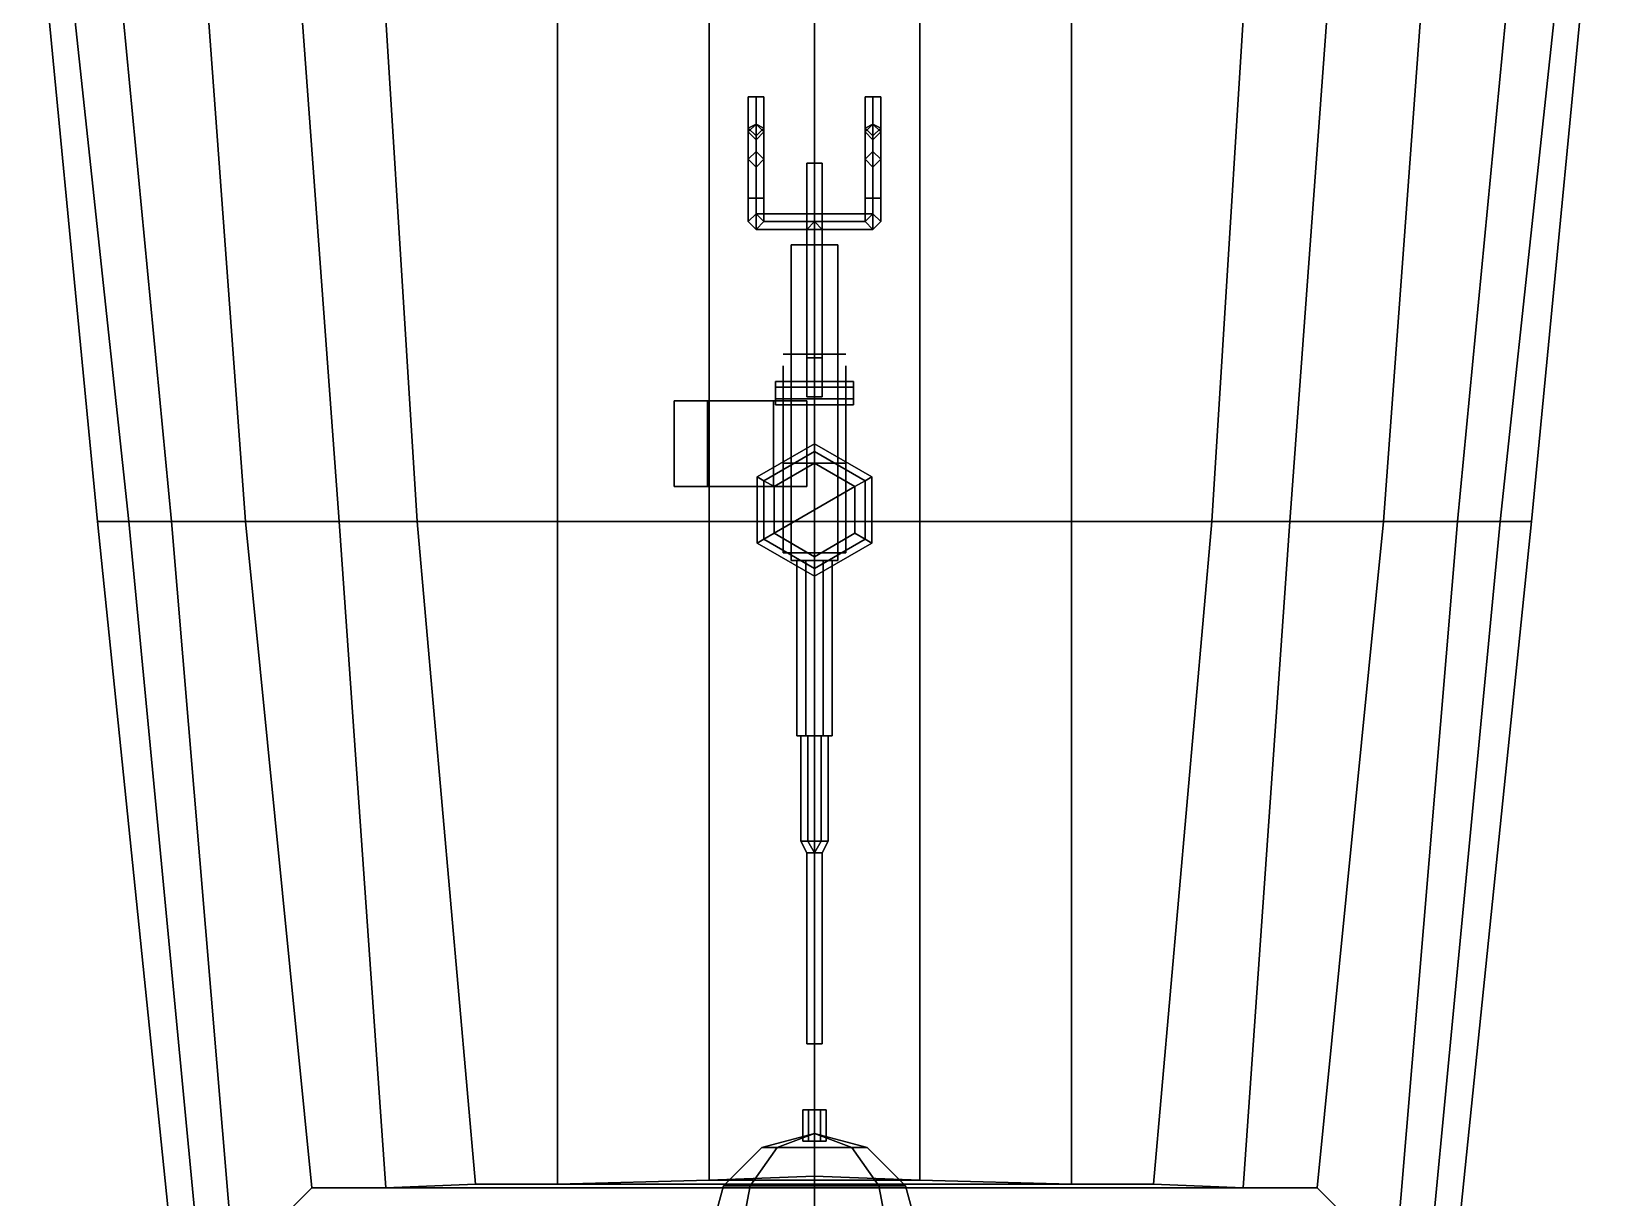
# Model space of a CAD drawing. Header units: millimetres. Extents: x -9.6 to 2.5, y -13.1 to 9.7.
# Drawn here: x -2.01 to 2.01, y -9.355 to -6.362 of the extents above; entities that cross this region are included whole.
import ezdxf

# ---------------------------------------------------------------- set-up
doc = ezdxf.new("R2010")
doc.units = ezdxf.units.MM
for name, color, linetype in [('barrel', 1, 'Continuous'), ('sleeve', 5, 'Continuous'), ('torpedo', 1, 'Continuous'), ('turret', 2, 'Continuous')]:
    doc.layers.add(name, color=color, linetype=linetype)

msp = doc.modelspace()

# ---------------------------------------------------------------- linework, layer by layer
for points in [[(-1.84, -7.62, 1.13), (-2.01, -5.85, 1.18), (-1.95, -5.85, 0.98), (-1.76, -7.62, 0.87)], [(1.84, -7.62, 1.13), (2.01, -5.85, 1.18), (-2.01, -5.85, 1.18), (-1.84, -7.62, 1.13)], [(-1.76, -7.62, 0.87), (-1.95, -5.85, 0.98), (-1.82, -5.85, 0.55), (-1.65, -7.62, 0.45)], [(-1.65, -7.62, 0.45), (-1.82, -5.85, 0.55), (-1.59, -5.85, -0.38), (-1.46, -7.62, -0.43)], [(-1.46, -7.62, -0.43), (-1.59, -5.85, -0.38), (-1.35, -5.85, -0.4), (-1.22, -7.62, -0.45)], [(-1.22, -7.62, -0.45), (-1.35, -5.85, -0.4), (-1.13, -5.85, -0.43), (-1.02, -7.62, -0.47)], [(-1.02, -7.62, -0.47), (-1.13, -5.85, -0.43), (-0.66, -5.85, -0.51), (-0.66, -7.62, -0.51)], [(-0.66, -7.62, -0.51), (-0.66, -5.85, -0.51), (-0.27, -5.85, -0.58), (-0.27, -7.62, -0.58)], [(-0.27, -7.62, -0.58), (-0.27, -5.85, -0.58), (0, -5.85, -0.63), (0, -7.62, -0.61)], [(0.27, -5.85, -0.58), (0.27, -7.62, -0.58), (0, -7.62, -0.61), (0, -5.85, -0.63)], [(0.66, -5.85, -0.51), (0.66, -7.62, -0.51), (0.27, -7.62, -0.58), (0.27, -5.85, -0.58)], [(1.13, -5.85, -0.43), (1.02, -7.62, -0.47), (0.66, -7.62, -0.51), (0.66, -5.85, -0.51)], [(1.35, -5.85, -0.4), (1.22, -7.62, -0.45), (1.02, -7.62, -0.47), (1.13, -5.85, -0.43)], [(1.59, -5.85, -0.38), (1.46, -7.62, -0.43), (1.22, -7.62, -0.45), (1.35, -5.85, -0.4)], [(1.82, -5.85, 0.55), (1.65, -7.62, 0.45), (1.46, -7.62, -0.43), (1.59, -5.85, -0.38)], [(1.95, -5.85, 0.98), (1.76, -7.62, 0.87), (1.65, -7.62, 0.45), (1.82, -5.85, 0.55)], [(2.01, -5.85, 1.18), (1.84, -7.62, 1.13), (1.76, -7.62, 0.87), (1.95, -5.85, 0.98)], [(0, -6.19, -0.6262), (0, -7.12, -0.6156), (0, -7.12, -0.68), (0, -6.19, -0.68)], [(0, -6.19, -0.68), (0, -7.12, -0.68), (0, -7.12, -0.6156), (0, -6.19, -0.6262)], [(0, -7.12, -0.6156), (0, -9.3, -0.59), (0, -9.3, -0.64), (0, -7.12, -0.68)], [(0, -7.12, -0.68), (0, -9.3, -0.64), (0, -9.3, -0.59), (0, -7.12, -0.6156)], [(0, -7.42, 1.13), (-0.1472, -7.505, 1.13), (-0.1472, -7.505, 1.83), (0, -7.42, 1.83)], [(-0.1299, -7.515, 1.88), (0, -7.44, 1.88), (0, -7.42, 1.83), (-0.1472, -7.505, 1.83)], [(0.1472, -7.505, 1.13), (0, -7.42, 1.13), (0, -7.42, 1.83), (0.1472, -7.505, 1.83)], [(0, -7.44, 1.88), (0.1299, -7.515, 1.88), (0.1472, -7.505, 1.83), (0, -7.42, 1.83)], [(-0.1039, -7.53, 2.04), (0, -7.47, 2.04), (0, -7.44, 1.97), (-0.1299, -7.515, 1.97)], [(0, -7.44, 1.88), (-0.1299, -7.515, 1.88), (-0.1299, -7.515, 1.97), (0, -7.44, 1.97)], [(0, -7.47, 2.04), (0.1039, -7.53, 2.04), (0.1299, -7.515, 1.97), (0, -7.44, 1.97)], [(0.1299, -7.515, 1.88), (0, -7.44, 1.88), (0, -7.44, 1.97), (0.1299, -7.515, 1.97)], [(-0.1472, -7.505, 1.13), (-0.1472, -7.675, 1.13), (-0.1472, -7.675, 1.83), (-0.1472, -7.505, 1.83)], [(-0.1299, -7.665, 1.88), (-0.1299, -7.515, 1.88), (-0.1472, -7.505, 1.83), (-0.1472, -7.675, 1.83)], [(-0.1039, -7.65, 2.04), (-0.1039, -7.53, 2.04), (-0.1299, -7.515, 1.97), (-0.1299, -7.665, 1.97)], [(-0.1299, -7.515, 1.88), (-0.1299, -7.665, 1.88), (-0.1299, -7.665, 1.97), (-0.1299, -7.515, 1.97)], [(0.1039, -7.53, 2.04), (0.1039, -7.65, 2.04), (0.1299, -7.665, 1.97), (0.1299, -7.515, 1.97)], [(0.1299, -7.515, 1.88), (0.1299, -7.665, 1.88), (0.1472, -7.675, 1.83), (0.1472, -7.505, 1.83)], [(0.1299, -7.665, 1.88), (0.1299, -7.515, 1.88), (0.1299, -7.515, 1.97), (0.1299, -7.665, 1.97)], [(0.1472, -7.675, 1.12), (0.1472, -7.505, 1.13), (0.1472, -7.505, 1.83), (0.1472, -7.675, 1.83)], [(-1.63, -9.67, 1.1), (-1.84, -7.62, 1.13), (-1.76, -7.62, 0.87), (-1.57, -9.61, 0.81)], [(1.63, -9.67, 1.1), (1.84, -7.62, 1.13), (-1.84, -7.62, 1.13), (-1.63, -9.67, 1.1)], [(-1.57, -9.61, 0.81), (-1.76, -7.62, 0.87), (-1.65, -7.62, 0.45), (-1.49, -9.53, 0.45)], [(-1.49, -9.53, 0.45), (-1.65, -7.62, 0.45), (-1.46, -7.62, -0.43), (-1.29, -9.33, -0.47)], [(-1.29, -9.33, -0.47), (-1.46, -7.62, -0.43), (-1.22, -7.62, -0.45), (-1.1, -9.33, -0.49)], [(-1.1, -9.33, -0.49), (-1.22, -7.62, -0.45), (-1.02, -7.62, -0.47), (-0.87, -9.32, -0.51)], [(-0.87, -9.32, -0.51), (-1.02, -7.62, -0.47), (-0.66, -7.62, -0.51), (-0.66, -9.32, -0.52)], [(-0.66, -9.32, -0.52), (-0.66, -7.62, -0.51), (-0.27, -7.62, -0.58), (-0.27, -9.31, -0.57)], [(-0.27, -9.31, -0.57), (-0.27, -7.62, -0.58), (0, -7.62, -0.61), (0, -9.3, -0.59)], [(0.27, -7.62, -0.58), (0.27, -9.31, -0.57), (0, -9.3, -0.59), (0, -7.62, -0.61)], [(0.66, -7.62, -0.51), (0.66, -9.32, -0.52), (0.27, -9.31, -0.57), (0.27, -7.62, -0.58)], [(1.02, -7.62, -0.47), (0.87, -9.32, -0.51), (0.66, -9.32, -0.52), (0.66, -7.62, -0.51)], [(1.22, -7.62, -0.45), (1.1, -9.33, -0.49), (0.87, -9.32, -0.51), (1.02, -7.62, -0.47)], [(1.46, -7.62, -0.43), (1.29, -9.33, -0.47), (1.1, -9.33, -0.49), (1.22, -7.62, -0.45)], [(1.65, -7.62, 0.45), (1.49, -9.53, 0.45), (1.29, -9.33, -0.47), (1.46, -7.62, -0.43)], [(1.76, -7.62, 0.87), (1.57, -9.61, 0.81), (1.49, -9.53, 0.45), (1.65, -7.62, 0.45)], [(1.84, -7.62, 1.13), (1.63, -9.67, 1.1), (1.57, -9.61, 0.81), (1.76, -7.62, 0.87)], [(0, -7.74, 1.88), (-0.1299, -7.665, 1.88), (-0.1472, -7.675, 1.83), (0, -7.76, 1.83)], [(-0.1472, -7.675, 1.13), (0, -7.76, 1.12), (0, -7.76, 1.83), (-0.1472, -7.675, 1.83)], [(0, -7.71, 2.04), (-0.1039, -7.65, 2.04), (-0.1299, -7.665, 1.97), (0, -7.74, 1.97)], [(-0.1299, -7.665, 1.88), (0, -7.74, 1.88), (0, -7.74, 1.97), (-0.1299, -7.665, 1.97)], [(0.1039, -7.65, 2.04), (0, -7.71, 2.04), (0, -7.74, 1.97), (0.1299, -7.665, 1.97)], [(0, -7.74, 1.88), (0.1299, -7.665, 1.88), (0.1299, -7.665, 1.97), (0, -7.74, 1.97)], [(0.1299, -7.665, 1.88), (0, -7.74, 1.88), (0, -7.76, 1.83), (0.1472, -7.675, 1.83)], [(0, -7.76, 1.12), (0.1472, -7.675, 1.12), (0.1472, -7.675, 1.83), (0, -7.76, 1.83)], [(0.87, -9.32, -0.51), (1.1, -9.33, -0.49), (-1.1, -9.33, -0.49), (-0.87, -9.32, -0.51)], [(0.66, -9.32, -0.52), (0.87, -9.32, -0.51), (-0.87, -9.32, -0.51), (-0.66, -9.32, -0.52)], [(0.27, -9.31, -0.57), (0.66, -9.32, -0.52), (-0.66, -9.32, -0.52), (-0.27, -9.31, -0.57)], [(0, -9.3, -0.59), (0.27, -9.31, -0.57), (-0.27, -9.31, -0.57), (0, -9.3, -0.59)], [(1.29, -9.33, -0.47), (1.49, -9.53, 0.45), (-1.49, -9.53, 0.45), (-1.29, -9.33, -0.47)], [(1.1, -9.33, -0.49), (1.29, -9.33, -0.47), (-1.29, -9.33, -0.47), (-1.1, -9.33, -0.49)]]:
    msp.add_3dface(points)
at = {"layer": 'barrel'}
for points in [[(-0.02, -8.96, 2.27), (0, -8.96, 2.29), (0, -8.47, 2.29), (-0.02, -8.47, 2.27)], [(0, -8.96, 2.25), (-0.02, -8.96, 2.27), (-0.02, -8.47, 2.27), (0, -8.47, 2.25)], [(0, -8.96, 2.29), (0.02, -8.96, 2.27), (0.02, -8.47, 2.27), (0, -8.47, 2.29)], [(0.02, -8.96, 2.27), (0, -8.96, 2.25), (0, -8.47, 2.25), (0.02, -8.47, 2.27)], [(-0.02, -8.96, 2.27), (0, -8.96, 2.25), (0.02, -8.96, 2.27), (0, -8.96, 2.29)]]:
    msp.add_3dface(points, dxfattribs=at)
at = {"layer": 'sleeve'}
for points in [[(-0.17, -6.53, 2.54), (-0.15, -6.53, 2.52), (-0.15, -6.6, 2.52), (-0.17, -6.62, 2.54)], [(-0.15, -6.53, 2.56), (-0.17, -6.53, 2.54), (-0.17, -6.62, 2.54), (-0.15, -6.64, 2.56)], [(-0.15, -6.53, 2.52), (-0.17, -6.53, 2.54), (-0.15, -6.53, 2.56), (-0.13, -6.53, 2.54)], [(-0.15, -6.53, 2.52), (-0.13, -6.53, 2.54), (-0.13, -6.62, 2.54), (-0.15, -6.6, 2.52)], [(-0.13, -6.53, 2.54), (-0.15, -6.53, 2.56), (-0.15, -6.64, 2.56), (-0.13, -6.62, 2.54)], [(0.15, -6.53, 2.52), (0.13, -6.53, 2.54), (0.15, -6.53, 2.56), (0.17, -6.53, 2.54)], [(0.13, -6.53, 2.54), (0.15, -6.53, 2.52), (0.15, -6.6, 2.52), (0.13, -6.62, 2.54)], [(0.15, -6.53, 2.56), (0.13, -6.53, 2.54), (0.13, -6.62, 2.54), (0.15, -6.64, 2.56)], [(0.15, -6.53, 2.52), (0.17, -6.53, 2.54), (0.17, -6.62, 2.54), (0.15, -6.6, 2.52)], [(0.17, -6.53, 2.54), (0.15, -6.53, 2.56), (0.15, -6.64, 2.56), (0.17, -6.62, 2.54)], [(-0.15, -6.6, 2.35), (-0.17, -6.61, 2.33), (-0.17, -6.69, 2.38), (-0.15, -6.67, 2.4)], [(-0.15, -6.63, 2.3), (-0.17, -6.61, 2.33), (-0.15, -6.6, 2.35), (-0.13, -6.61, 2.33)], [(-0.15, -6.67, 2.47), (-0.17, -6.69, 2.49), (-0.17, -6.62, 2.54), (-0.15, -6.6, 2.52)], [(-0.17, -6.61, 2.33), (-0.15, -6.63, 2.3), (-0.15, -6.71, 2.36), (-0.17, -6.69, 2.38)], [(-0.17, -6.69, 2.49), (-0.15, -6.71, 2.51), (-0.15, -6.64, 2.56), (-0.17, -6.62, 2.54)], [(-0.13, -6.61, 2.33), (-0.15, -6.6, 2.35), (-0.15, -6.67, 2.4), (-0.13, -6.69, 2.38)], [(-0.13, -6.69, 2.49), (-0.15, -6.67, 2.47), (-0.15, -6.6, 2.52), (-0.13, -6.62, 2.54)], [(-0.15, -6.63, 2.3), (-0.13, -6.61, 2.33), (-0.13, -6.69, 2.38), (-0.15, -6.71, 2.36)], [(-0.15, -6.71, 2.51), (-0.13, -6.69, 2.49), (-0.13, -6.62, 2.54), (-0.15, -6.64, 2.56)], [(0.15, -6.63, 2.3), (0.13, -6.61, 2.33), (0.15, -6.6, 2.35), (0.17, -6.61, 2.33)], [(0.15, -6.6, 2.35), (0.13, -6.61, 2.33), (0.13, -6.69, 2.38), (0.15, -6.67, 2.4)], [(0.15, -6.67, 2.47), (0.13, -6.69, 2.49), (0.13, -6.62, 2.54), (0.15, -6.6, 2.52)], [(0.13, -6.61, 2.33), (0.15, -6.63, 2.3), (0.15, -6.71, 2.36), (0.13, -6.69, 2.38)], [(0.13, -6.69, 2.49), (0.15, -6.71, 2.51), (0.15, -6.64, 2.56), (0.13, -6.62, 2.54)], [(0.17, -6.61, 2.33), (0.15, -6.6, 2.35), (0.15, -6.67, 2.4), (0.17, -6.69, 2.38)], [(0.17, -6.69, 2.49), (0.15, -6.67, 2.47), (0.15, -6.6, 2.52), (0.17, -6.62, 2.54)], [(0.15, -6.63, 2.3), (0.17, -6.61, 2.33), (0.17, -6.69, 2.38), (0.15, -6.71, 2.36)], [(0.15, -6.71, 2.51), (0.17, -6.69, 2.49), (0.17, -6.62, 2.54), (0.15, -6.64, 2.56)], [(-0.15, -6.67, 2.4), (-0.17, -6.69, 2.38), (-0.17, -6.69, 2.49), (-0.15, -6.67, 2.47)], [(-0.13, -6.69, 2.38), (-0.15, -6.67, 2.4), (-0.15, -6.67, 2.47), (-0.13, -6.69, 2.49)], [(0.15, -6.67, 2.4), (0.13, -6.69, 2.38), (0.13, -6.69, 2.49), (0.15, -6.67, 2.47)], [(0.17, -6.69, 2.38), (0.15, -6.67, 2.4), (0.15, -6.67, 2.47), (0.17, -6.69, 2.49)], [(-0.17, -6.79, 2.44), (-0.15, -6.79, 2.46), (-0.15, -6.71, 2.46), (-0.17, -6.69, 2.44)], [(-0.17, -6.69, 2.38), (-0.15, -6.71, 2.36), (-0.15, -6.71, 2.51), (-0.17, -6.69, 2.49)], [(-0.15, -6.79, 2.42), (-0.17, -6.79, 2.44), (-0.17, -6.69, 2.44), (-0.15, -6.71, 2.42)], [(-0.15, -6.79, 2.46), (-0.13, -6.79, 2.44), (-0.13, -6.69, 2.44), (-0.15, -6.71, 2.46)], [(-0.15, -6.71, 2.36), (-0.13, -6.69, 2.38), (-0.13, -6.69, 2.49), (-0.15, -6.71, 2.51)], [(-0.13, -6.79, 2.44), (-0.15, -6.79, 2.42), (-0.15, -6.71, 2.42), (-0.13, -6.69, 2.44)], [(-0.02, -7.2, 2.59), (0, -7.2, 2.61), (0, -6.7, 2.61), (-0.02, -6.7, 2.59)], [(0, -7.2, 2.57), (-0.02, -7.2, 2.59), (-0.02, -6.7, 2.59), (0, -6.7, 2.57)], [(0, -6.7, 2.61), (0.02, -6.7, 2.59), (0, -6.7, 2.57), (-0.02, -6.7, 2.59)], [(0, -7.2, 2.61), (0.02, -7.2, 2.59), (0.02, -6.7, 2.59), (0, -6.7, 2.61)], [(0.02, -7.2, 2.59), (0, -7.2, 2.57), (0, -6.7, 2.57), (0.02, -6.7, 2.59)], [(0.13, -6.79, 2.44), (0.15, -6.79, 2.46), (0.15, -6.71, 2.46), (0.13, -6.69, 2.44)], [(0.13, -6.69, 2.38), (0.15, -6.71, 2.36), (0.15, -6.71, 2.51), (0.13, -6.69, 2.49)], [(0.15, -6.79, 2.42), (0.13, -6.79, 2.44), (0.13, -6.69, 2.44), (0.15, -6.71, 2.42)], [(0.15, -6.79, 2.46), (0.17, -6.79, 2.44), (0.17, -6.69, 2.44), (0.15, -6.71, 2.46)], [(0.15, -6.71, 2.36), (0.17, -6.69, 2.38), (0.17, -6.69, 2.49), (0.15, -6.71, 2.51)], [(0.17, -6.79, 2.44), (0.15, -6.79, 2.42), (0.15, -6.71, 2.42), (0.17, -6.69, 2.44)], [(-0.17, -6.85, 2.38), (-0.15, -6.87, 2.4), (-0.15, -6.79, 2.46), (-0.17, -6.79, 2.44)], [(-0.15, -6.83, 2.36), (-0.17, -6.85, 2.38), (-0.17, -6.79, 2.44), (-0.15, -6.79, 2.42)], [(-0.15, -6.87, 2.4), (-0.13, -6.85, 2.38), (-0.13, -6.79, 2.44), (-0.15, -6.79, 2.46)], [(-0.13, -6.85, 2.38), (-0.15, -6.83, 2.36), (-0.15, -6.79, 2.42), (-0.13, -6.79, 2.44)], [(0.13, -6.85, 2.38), (0.15, -6.87, 2.4), (0.15, -6.79, 2.46), (0.13, -6.79, 2.44)], [(0.15, -6.83, 2.36), (0.13, -6.85, 2.38), (0.13, -6.79, 2.44), (0.15, -6.79, 2.42)], [(0.15, -6.87, 2.4), (0.17, -6.85, 2.38), (0.17, -6.79, 2.44), (0.15, -6.79, 2.46)], [(0.17, -6.85, 2.38), (0.15, -6.83, 2.36), (0.15, -6.79, 2.42), (0.17, -6.79, 2.44)], [(-0.15, -6.83, 2.2), (-0.17, -6.85, 2.18), (-0.17, -6.85, 2.38), (-0.15, -6.83, 2.36)], [(-0.13, -6.85, 2.18), (-0.15, -6.83, 2.2), (-0.15, -6.83, 2.36), (-0.13, -6.85, 2.38)], [(0.13, -6.85, 2.22), (0.15, -6.83, 2.2), (-0.15, -6.83, 2.2), (-0.13, -6.85, 2.22)], [(0.15, -6.83, 2.2), (0.13, -6.85, 2.18), (-0.13, -6.85, 2.18), (-0.15, -6.83, 2.2)], [(0.15, -6.83, 2.2), (0.13, -6.85, 2.18), (0.13, -6.85, 2.38), (0.15, -6.83, 2.36)], [(0.17, -6.85, 2.18), (0.15, -6.83, 2.2), (0.15, -6.83, 2.36), (0.17, -6.85, 2.38)], [(-0.17, -6.85, 2.18), (-0.15, -6.87, 2.2), (-0.15, -6.87, 2.4), (-0.17, -6.85, 2.38)], [(-0.15, -6.87, 2.2), (-0.13, -6.85, 2.18), (-0.13, -6.85, 2.38), (-0.15, -6.87, 2.4)], [(0.15, -6.87, 2.2), (0.13, -6.85, 2.22), (-0.13, -6.85, 2.22), (-0.15, -6.87, 2.2)], [(0.13, -6.85, 2.18), (0.15, -6.87, 2.2), (-0.15, -6.87, 2.2), (-0.13, -6.85, 2.18)], [(-0.02, -7.3, 2.2), (0, -7.3, 2.22), (0, -6.85, 2.22), (-0.02, -6.87, 2.2)], [(0, -7.3, 2.18), (-0.02, -7.3, 2.2), (-0.02, -6.87, 2.2), (0, -6.85, 2.18)], [(0, -7.3, 2.22), (0.02, -7.3, 2.2), (0.02, -6.87, 2.2), (0, -6.85, 2.22)], [(0.02, -7.3, 2.2), (0, -7.3, 2.18), (0, -6.85, 2.18), (0.02, -6.87, 2.2)], [(0.13, -6.85, 2.18), (0.15, -6.87, 2.2), (0.15, -6.87, 2.4), (0.13, -6.85, 2.38)], [(0.15, -6.87, 2.2), (0.17, -6.85, 2.18), (0.17, -6.85, 2.38), (0.15, -6.87, 2.4)], [(0.06, -6.91, 2.34), (-0.06, -6.91, 2.34), (-0.06, -7.72, 2.34), (0.06, -7.72, 2.34)], [(0.06, -7.72, 2.22), (-0.06, -7.72, 2.22), (-0.06, -6.91, 2.22), (0.06, -6.91, 2.22)], [(-0.06, -6.91, 2.34), (-0.06, -6.91, 2.22), (-0.06, -7.72, 2.22), (-0.06, -7.72, 2.34)], [(0.06, -6.91, 2.22), (-0.06, -6.91, 2.22), (-0.06, -6.91, 2.34), (0.06, -6.91, 2.34)], [(0.06, -7.72, 2.34), (0.06, -7.72, 2.22), (0.06, -6.91, 2.22), (0.06, -6.91, 2.34)], [(0, -7.19, 2.34), (0, -7.05, 2.58), (0, -6.95, 2.58), (0, -7.1, 2.34)], [(0, -7.1, 2.34), (0, -6.95, 2.58), (0, -7.05, 2.58), (0, -7.19, 2.34)], [(0.08, -7.19, 2.69), (0.04, -7.19, 2.7593), (-0.04, -7.19, 2.7593), (-0.08, -7.19, 2.69)], [(-0.08, -7.19, 2.69), (-0.04, -7.19, 2.7593), (0.04, -7.19, 2.7593), (0.08, -7.19, 2.69)], [(-0.04, -7.19, 2.6207), (-0.08, -7.19, 2.69), (0.08, -7.19, 2.69), (0.04, -7.19, 2.6207)], [(0.04, -7.19, 2.6207), (0.08, -7.19, 2.69), (-0.08, -7.19, 2.69), (-0.04, -7.19, 2.6207)], [(-0.02, -7.2, 2.59), (0, -7.2, 2.57), (0.02, -7.2, 2.59), (0, -7.2, 2.61)], [(-0.1, -7.26, 2.26), (-0.1, -7.275, 2.286), (0.1, -7.275, 2.286), (0.1, -7.26, 2.26)], [(-0.1, -7.275, 2.234), (-0.1, -7.26, 2.26), (0.1, -7.26, 2.26), (0.1, -7.275, 2.234)], [(-0.1, -7.26, 2.26), (-0.1, -7.32, 2.26), (-0.1, -7.305, 2.286), (-0.1, -7.275, 2.286)], [(-0.1, -7.275, 2.234), (-0.1, -7.305, 2.234), (-0.1, -7.32, 2.26), (-0.1, -7.26, 2.26)], [(-0.1, -7.275, 2.286), (-0.1, -7.305, 2.286), (0.1, -7.305, 2.286), (0.1, -7.275, 2.286)], [(-0.1, -7.305, 2.234), (-0.1, -7.275, 2.234), (0.1, -7.275, 2.234), (0.1, -7.305, 2.234)], [(0.1, -7.275, 2.286), (0.1, -7.305, 2.286), (0.1, -7.32, 2.26), (0.1, -7.26, 2.26)], [(0.1, -7.26, 2.26), (0.1, -7.32, 2.26), (0.1, -7.305, 2.234), (0.1, -7.275, 2.234)], [(-0.36, -7.53, 2.4), (-0.275, -7.53, 2.5472), (-0.275, -7.31, 2.5472), (-0.36, -7.31, 2.4)], [(-0.02, -7.31, 2.4), (-0.36, -7.31, 2.4), (-0.275, -7.31, 2.5472), (-0.105, -7.31, 2.5472)], [(-0.275, -7.53, 2.2528), (-0.36, -7.53, 2.4), (-0.36, -7.31, 2.4), (-0.275, -7.31, 2.2528)], [(-0.105, -7.31, 2.2528), (-0.275, -7.31, 2.2528), (-0.36, -7.31, 2.4), (-0.02, -7.31, 2.4)], [(-0.105, -7.53, 2.2528), (-0.275, -7.53, 2.2528), (-0.275, -7.31, 2.2528), (-0.105, -7.31, 2.2528)], [(-0.275, -7.53, 2.5472), (-0.105, -7.53, 2.5472), (-0.105, -7.31, 2.5472), (-0.275, -7.31, 2.5472)], [(-0.105, -7.53, 2.5472), (-0.02, -7.53, 2.4), (-0.02, -7.31, 2.4), (-0.105, -7.31, 2.5472)], [(-0.02, -7.53, 2.4), (-0.105, -7.53, 2.2528), (-0.105, -7.31, 2.2528), (-0.02, -7.31, 2.4)], [(-0.1, -7.305, 2.286), (-0.1, -7.32, 2.26), (0.1, -7.32, 2.26), (0.1, -7.305, 2.286)], [(-0.1, -7.32, 2.26), (-0.1, -7.305, 2.234), (0.1, -7.305, 2.234), (0.1, -7.32, 2.26)], [(-0.36, -7.53, 2.4), (-0.02, -7.53, 2.4), (-0.105, -7.53, 2.5472), (-0.275, -7.53, 2.5472)], [(-0.275, -7.53, 2.2528), (-0.105, -7.53, 2.2528), (-0.02, -7.53, 2.4), (-0.36, -7.53, 2.4)], [(-0.06, -7.72, 2.34), (-0.06, -7.72, 2.22), (0.06, -7.72, 2.22), (0.06, -7.72, 2.34)], [(-0.045, -8.17, 2.27), (-0.0225, -8.17, 2.309), (-0.0225, -7.72, 2.309), (-0.045, -7.72, 2.27)], [(-0.0225, -8.17, 2.231), (-0.045, -8.17, 2.27), (-0.045, -7.72, 2.27), (-0.0225, -7.72, 2.231)], [(-0.0225, -8.17, 2.309), (0.0225, -8.17, 2.309), (0.0225, -7.72, 2.309), (-0.0225, -7.72, 2.309)], [(0.0225, -8.17, 2.231), (-0.0225, -8.17, 2.231), (-0.0225, -7.72, 2.231), (0.0225, -7.72, 2.231)], [(0.0225, -8.17, 2.309), (0.045, -8.17, 2.27), (0.045, -7.72, 2.27), (0.0225, -7.72, 2.309)], [(0.045, -8.17, 2.27), (0.0225, -8.17, 2.231), (0.0225, -7.72, 2.231), (0.045, -7.72, 2.27)], [(-0.045, -8.17, 2.27), (0.045, -8.17, 2.27), (0.0225, -8.17, 2.309), (-0.0225, -8.17, 2.309)], [(-0.0225, -8.17, 2.231), (0.0225, -8.17, 2.231), (0.045, -8.17, 2.27), (-0.045, -8.17, 2.27)], [(-0.035, -8.44, 2.27), (-0.0175, -8.44, 2.3003), (-0.0175, -8.17, 2.3003), (-0.035, -8.17, 2.27)], [(-0.0175, -8.44, 2.2397), (-0.035, -8.44, 2.27), (-0.035, -8.17, 2.27), (-0.0175, -8.17, 2.2397)], [(-0.0175, -8.44, 2.3003), (0.0175, -8.44, 2.3003), (0.0175, -8.17, 2.3003), (-0.0175, -8.17, 2.3003)], [(0.0175, -8.44, 2.2397), (-0.0175, -8.44, 2.2397), (-0.0175, -8.17, 2.2397), (0.0175, -8.17, 2.2397)], [(0.0175, -8.44, 2.3003), (0.035, -8.44, 2.27), (0.035, -8.17, 2.27), (0.0175, -8.17, 2.3003)], [(0.035, -8.44, 2.27), (0.0175, -8.44, 2.2397), (0.0175, -8.17, 2.2397), (0.035, -8.17, 2.27)], [(-0.02, -8.47, 2.27), (0, -8.47, 2.29), (-0.0175, -8.44, 2.3003), (-0.035, -8.44, 2.27)], [(0, -8.47, 2.25), (-0.02, -8.47, 2.27), (-0.035, -8.44, 2.27), (-0.0175, -8.44, 2.2397)], [(0, -8.47, 2.29), (0, -8.47, 2.29), (0.0175, -8.44, 2.3003), (-0.0175, -8.44, 2.3003)], [(0, -8.47, 2.25), (0, -8.47, 2.25), (-0.0175, -8.44, 2.2397), (0.0175, -8.44, 2.2397)], [(0, -8.47, 2.29), (0.02, -8.47, 2.27), (0.035, -8.44, 2.27), (0.0175, -8.44, 2.3003)], [(0.02, -8.47, 2.27), (0, -8.47, 2.25), (0.0175, -8.44, 2.2397), (0.035, -8.44, 2.27)]]:
    msp.add_3dface(points, dxfattribs=at)
at = {"layer": 'torpedo'}
for points in [[(-0.03, -9.21), (-0.015, -9.21, 0.026), (-0.015, -9.13, 0.026), (-0.03, -9.13)], [(-0.015, -9.21, -0.026), (-0.03, -9.21), (-0.03, -9.13), (-0.015, -9.13, -0.026)], [(-0.015, -9.13, 0.026), (0.015, -9.13, 0.026), (0.03, -9.13), (-0.03, -9.13)], [(-0.03, -9.13), (0.03, -9.13), (0.015, -9.13, -0.026), (-0.015, -9.13, -0.026)], [(-0.015, -9.21, 0.026), (0.015, -9.21, 0.026), (0.015, -9.13, 0.026), (-0.015, -9.13, 0.026)], [(0.015, -9.21, -0.026), (-0.015, -9.21, -0.026), (-0.015, -9.13, -0.026), (0.015, -9.13, -0.026)], [(0.015, -9.21, 0.026), (0.03, -9.21), (0.03, -9.13), (0.015, -9.13, 0.026)], [(0.03, -9.21), (0.015, -9.21, -0.026), (0.015, -9.13, -0.026), (0.03, -9.13)], [(0, -9.19), (-0.0955, -9.2262, -0.0955), (-0.135, -9.2262), (0, -9.19)], [(0, -9.19), (-0.135, -9.2262), (-0.0955, -9.2262, 0.0955), (0, -9.19)], [(0, -9.19), (0, -9.2262, -0.135), (-0.0955, -9.2262, -0.0955), (0, -9.19)], [(0, -9.19), (-0.0955, -9.2262, 0.0955), (0, -9.2262, 0.135), (0, -9.19)], [(0, -9.19), (0.135, -9.2262), (0.0955, -9.2262, -0.0955), (0, -9.19)], [(0, -9.19), (0.0955, -9.2262, -0.0955), (0, -9.2262, -0.135), (0, -9.19)], [(0, -9.19), (0, -9.2262, 0.135), (0.0955, -9.2262, 0.0955), (0, -9.19)], [(0, -9.19), (0.0955, -9.2262, 0.0955), (0.135, -9.2262), (0, -9.19)], [(-0.0955, -9.2262, -0.0955), (-0.1653, -9.325, -0.1653), (-0.2338, -9.325), (-0.135, -9.2262)], [(-0.135, -9.2262), (-0.2338, -9.325), (-0.1653, -9.325, 0.1653), (-0.0955, -9.2262, 0.0955)], [(0, -9.2262, -0.135), (0, -9.325, -0.2338), (-0.1653, -9.325, -0.1653), (-0.0955, -9.2262, -0.0955)], [(-0.0955, -9.2262, 0.0955), (-0.1653, -9.325, 0.1653), (0, -9.325, 0.2338), (0, -9.2262, 0.135)], [(0.0955, -9.2262, -0.0955), (0.1653, -9.325, -0.1653), (0, -9.325, -0.2338), (0, -9.2262, -0.135)], [(0, -9.2262, 0.135), (0, -9.325, 0.2338), (0.1653, -9.325, 0.1653), (0.0955, -9.2262, 0.0955)], [(0.135, -9.2262), (0.2338, -9.325), (0.1653, -9.325, -0.1653), (0.0955, -9.2262, -0.0955)], [(0.0955, -9.2262, 0.0955), (0.1653, -9.325, 0.1653), (0.2338, -9.325), (0.135, -9.2262)], [(-0.1653, -9.325, -0.1653), (-0.1909, -9.46, -0.1909), (-0.27, -9.46), (-0.2338, -9.325)], [(-0.2338, -9.325), (-0.27, -9.46), (-0.1909, -9.46, 0.1909), (-0.1653, -9.325, 0.1653)], [(0, -9.325, -0.2338), (0, -9.46, -0.27), (-0.1909, -9.46, -0.1909), (-0.1653, -9.325, -0.1653)], [(-0.1653, -9.325, 0.1653), (-0.1909, -9.46, 0.1909), (0, -9.46, 0.27), (0, -9.325, 0.2338)], [(0.1653, -9.325, -0.1653), (0.1909, -9.46, -0.1909), (0, -9.46, -0.27), (0, -9.325, -0.2338)], [(0, -9.325, 0.2338), (0, -9.46, 0.27), (0.1909, -9.46, 0.1909), (0.1653, -9.325, 0.1653)], [(0.2338, -9.325), (0.27, -9.46), (0.1909, -9.46, -0.1909), (0.1653, -9.325, -0.1653)], [(0.1653, -9.325, 0.1653), (0.1909, -9.46, 0.1909), (0.27, -9.46), (0.2338, -9.325)]]:
    msp.add_3dface(points, dxfattribs=at)
at = {"layer": 'turret'}
for points in [[(-0.08, -7.27, 2.2), (-0.08, -7.29, 2.33), (-0.08, -7.22, 2.29), (-0.08, -7.22, 2.24)], [(-0.08, -7.22, 2.24), (-0.08, -7.22, 2.29), (-0.08, -7.29, 2.33), (-0.08, -7.27, 2.2)], [(0.08, -7.27, 2.2), (0.08, -7.29, 2.33), (0.08, -7.22, 2.29), (0.08, -7.22, 2.24)], [(0.08, -7.22, 2.24), (0.08, -7.22, 2.29), (0.08, -7.29, 2.33), (0.08, -7.27, 2.2)], [(-0.08, -7.27, 2.2), (-0.08, -7.29, 2.33), (-0.08, -7.36, 2.28), (-0.08, -7.34, 2.22)], [(-0.08, -7.34, 2.22), (-0.08, -7.36, 2.28), (-0.08, -7.29, 2.33), (-0.08, -7.27, 2.2)], [(0.08, -7.34, 2.22), (0.08, -7.36, 2.28), (0.08, -7.29, 2.33), (0.08, -7.27, 2.2)], [(0.08, -7.27, 2.2), (0.08, -7.29, 2.33), (0.08, -7.36, 2.28), (0.08, -7.34, 2.22)], [(-0.08, -7.34, 2.22), (-0.08, -7.36, 2.28), (-0.08, -7.65, 2.23), (-0.08, -7.46, 2.16)], [(-0.08, -7.46, 2.16), (-0.08, -7.65, 2.23), (-0.08, -7.36, 2.28), (-0.08, -7.34, 2.22)], [(0.08, -7.34, 2.22), (0.08, -7.36, 2.28), (0.08, -7.65, 2.23), (0.08, -7.46, 2.16)], [(0.08, -7.46, 2.16), (0.08, -7.65, 2.23), (0.08, -7.36, 2.28), (0.08, -7.34, 2.22)], [(-0.1039, -7.65, 2.14), (0.1039, -7.53, 2.14), (0, -7.47, 2.14), (-0.1039, -7.53, 2.14)], [(0, -7.47, 2.04), (-0.1039, -7.53, 2.04), (-0.1039, -7.53, 2.14), (0, -7.47, 2.14)], [(-0.08, -7.46, 2.16), (-0.08, -7.65, 2.23), (-0.08, -7.7, 2.14), (-0.08, -7.47, 2.14)], [(-0.08, -7.47, 2.14), (-0.08, -7.7, 2.14), (-0.08, -7.65, 2.23), (-0.08, -7.46, 2.16)], [(0.08, -7.47, 2.14), (0.08, -7.7, 2.14), (-0.08, -7.7, 2.14), (-0.08, -7.47, 2.14)], [(-0.08, -7.47, 2.14), (-0.08, -7.7, 2.14), (0.08, -7.7, 2.14), (0.08, -7.47, 2.14)], [(0.1039, -7.53, 2.04), (0, -7.47, 2.04), (0, -7.47, 2.14), (0.1039, -7.53, 2.14)], [(0.08, -7.47, 2.14), (0.08, -7.7, 2.14), (0.08, -7.65, 2.23), (0.08, -7.46, 2.16)], [(0.08, -7.46, 2.16), (0.08, -7.65, 2.23), (0.08, -7.7, 2.14), (0.08, -7.47, 2.14)], [(0, -7.71, 2.14), (0.1039, -7.65, 2.14), (0.1039, -7.53, 2.14), (-0.1039, -7.65, 2.14)], [(-0.1039, -7.53, 2.04), (-0.1039, -7.65, 2.04), (-0.1039, -7.65, 2.14), (-0.1039, -7.53, 2.14)], [(0.1039, -7.65, 2.04), (0.1039, -7.53, 2.04), (0.1039, -7.53, 2.14), (0.1039, -7.65, 2.14)], [(-0.1039, -7.65, 2.04), (0, -7.71, 2.04), (0, -7.71, 2.14), (-0.1039, -7.65, 2.14)], [(0, -7.71, 2.04), (0.1039, -7.65, 2.04), (0.1039, -7.65, 2.14), (0, -7.71, 2.14)]]:
    msp.add_3dface(points, dxfattribs=at)

doc.saveas('drawing.dxf')
